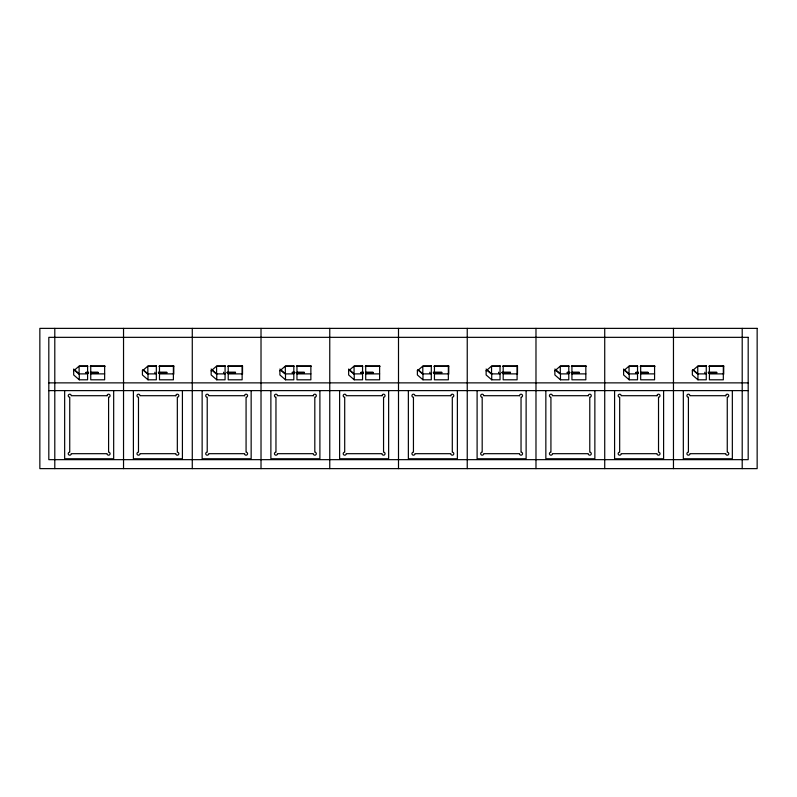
<?xml version="1.0" encoding="UTF-8"?>
<svg xmlns="http://www.w3.org/2000/svg" width="797" height="797" viewBox="0 0 797 797"><rect width="100%" height="100%" fill="white"/><g stroke="black" fill="none" stroke-linecap="round" stroke-linejoin="round"><path stroke-width="1.2" d="M73.683 370.804L79.272 365.962L87.59 365.962M142.424 370.804L148.013 365.962L156.332 365.962M211.165 370.804L216.754 365.962L225.073 365.962M279.906 370.804L285.495 365.962L293.814 365.962M348.648 370.804L354.237 365.962L362.555 365.962M417.389 370.804L422.978 365.962L431.297 365.962M486.13 370.804L491.719 365.962L500.038 365.962M554.871 370.804L560.46 365.962L568.779 365.962M623.613 370.804L629.202 365.962L637.52 365.962M692.354 370.804L697.943 365.962L706.262 365.962M90.738 365.962L104.646 365.962M159.48 365.962L173.387 365.962M228.221 365.962L242.129 365.962M296.962 365.962L310.87 365.962M365.703 365.962L379.611 365.962M434.445 365.962L448.352 365.962M503.186 365.962L517.094 365.962M571.927 365.962L585.835 365.962M640.668 365.962L654.576 365.962M709.41 365.962L723.317 365.962M87.75 366.331L79.102 366.331L79.102 374.221L74.121 369.908M90.22 366.331L105.045 366.331M156.491 366.331L147.844 366.331L147.844 374.221L142.862 369.908M158.962 366.331L173.786 366.331M225.232 366.331L216.585 366.331L216.585 374.221L212.43 370.625M227.703 366.331L242.527 366.331M293.973 366.331L285.326 366.331L285.326 374.221M296.444 366.331L311.268 366.331M362.715 366.331L354.067 366.331L354.067 374.221L349.086 369.908M365.185 366.331L380.01 366.331M431.456 366.331L422.808 366.331L422.808 374.221L417.827 369.908M433.927 366.331L448.751 366.331M500.197 366.331L491.55 366.331L491.55 374.221L487.395 370.625M502.668 366.331L517.492 366.331M568.938 366.331L560.291 366.331L560.291 374.221M571.409 366.331L586.233 366.331M637.68 366.331L629.032 366.331L629.032 374.221L624.051 369.908M640.15 366.331L654.975 366.331M706.421 366.331L697.773 366.331L697.773 374.221L692.792 369.908M708.892 366.331L723.716 366.331M88.527 372.209L86.156 372.209L86.156 373.036L88.527 373.036M90.888 372.209L97.991 372.209L97.991 373.036L90.888 373.036M158.444 372.209L166.732 372.209L166.732 373.036L158.444 373.036M227.185 372.209L235.474 372.209L235.474 373.036L227.185 373.036M294.751 372.209L292.379 372.209L292.379 373.036L294.751 373.036M297.112 372.209L304.215 372.209L304.215 373.036L297.112 373.036M363.492 372.209L361.121 372.209L361.121 373.036L363.492 373.036M365.853 372.209L372.956 372.209L372.956 373.036L365.853 373.036M433.409 372.209L441.697 372.209L441.697 373.036L433.409 373.036M502.15 372.209L510.439 372.209L510.439 373.036L502.15 373.036M569.716 372.209L567.344 372.209L567.344 373.036L569.716 373.036M572.077 372.209L579.18 372.209L579.18 373.036L572.077 373.036M638.457 372.209L636.086 372.209L636.086 373.036L638.457 373.036M640.818 372.209L647.921 372.209L647.921 373.036L640.818 373.036M708.374 372.209L716.662 372.209L716.662 373.036L708.374 373.036M86.156 372.548L88.527 372.548M90.888 372.548L97.991 372.548M158.444 372.548L166.732 372.548M227.185 372.548L235.474 372.548M292.379 372.548L294.751 372.548M297.112 372.548L304.215 372.548M361.121 372.548L363.492 372.548M365.853 372.548L372.956 372.548M433.409 372.548L441.697 372.548M502.15 372.548L510.439 372.548M567.344 372.548L569.716 372.548M572.077 372.548L579.18 372.548M636.086 372.548L638.457 372.548M640.818 372.548L647.921 372.548M708.374 372.548L716.662 372.548M86.156 372.697L88.527 372.697M90.888 372.697L97.991 372.697M158.444 372.697L166.732 372.697M227.185 372.697L235.474 372.697M292.379 372.697L294.751 372.697M297.112 372.697L304.215 372.697M361.121 372.697L363.492 372.697M365.853 372.697L372.956 372.697M433.409 372.697L441.697 372.697M502.15 372.697L510.439 372.697M567.344 372.697L569.716 372.697M572.077 372.697L579.18 372.697M636.086 372.697L638.457 372.697M640.818 372.697L647.921 372.697M708.374 372.697L716.662 372.697M73.683 369.041L79.272 373.883L87.59 373.883M90.738 373.883L104.646 373.883M143.35 369.848L148.013 373.883L156.332 373.883M159.48 373.883L173.387 373.883M211.165 369.041L216.754 373.883L225.073 373.883M228.221 373.883L242.129 373.883M279.906 369.041L285.495 373.883L293.814 373.883M296.962 373.883L310.87 373.883M348.648 369.041L354.237 373.883L362.555 373.883M365.703 373.883L379.611 373.883M418.315 369.848L422.978 373.883L431.297 373.883M434.445 373.883L448.352 373.883M486.13 369.041L491.719 373.883L500.038 373.883M503.186 373.883L517.094 373.883M554.871 369.041L560.46 373.883L568.779 373.883M571.927 373.883L585.835 373.883M623.613 369.041L629.202 373.883L637.52 373.883M640.668 373.883L654.576 373.883M693.28 369.848L697.943 373.883L706.262 373.883M709.41 373.883L723.317 373.883M73.683 370.226L73.683 374.959L79.272 379.8L87.59 379.8L87.59 365.813M142.424 370.226L142.424 374.959L148.013 379.8L156.332 379.8L156.332 365.813M211.165 370.226L211.165 374.959L216.754 379.8L225.073 379.8L225.073 365.813M279.906 370.226L279.906 374.959L285.495 379.8L293.814 379.8L293.814 365.813M348.648 370.226L348.648 374.959L354.237 379.8L362.555 379.8L362.555 365.813M417.389 370.226L417.389 374.959L422.978 379.8L431.297 379.8L431.297 365.813M486.13 370.226L486.13 374.959L491.719 379.8L500.038 379.8L500.038 365.813M554.871 370.226L554.871 374.959L560.46 379.8L568.779 379.8L568.779 365.813M623.613 370.226L623.613 374.959L629.202 379.8L637.52 379.8L637.52 365.813M692.354 370.226L692.354 374.959L697.943 379.8L706.262 379.8L706.262 365.813M48.816 382.869L748.184 382.869M48.816 390.62L748.184 390.62M556.137 370.625L559.464 373.504M281.172 370.625L284.499 373.504M742.206 328.374L742.206 468.626M732.343 390.62L732.343 458.763L683.328 458.763L683.328 390.62M723.716 365.753L723.716 374.221M723.317 365.813L723.317 379.8L709.41 379.8L709.41 365.813M704.827 372.209L704.827 373.036M697.943 373.883L697.943 379.8M673.465 328.374L673.465 468.626M663.602 390.62L663.602 458.763L614.587 458.763L614.587 390.62M654.576 365.813L654.576 379.8L640.668 379.8L640.668 365.813M629.202 373.883L629.202 379.8M604.724 328.374L604.724 468.626M594.861 390.62L594.861 458.763L545.845 458.763L545.845 390.62M585.835 365.813L585.835 379.8L571.927 379.8L571.927 365.813M560.46 373.883L560.46 379.8M535.982 328.374L535.982 468.626M526.12 390.62L526.12 458.763L477.104 458.763L477.104 390.62M517.492 365.753L517.492 374.221M517.094 365.813L517.094 379.8L503.186 379.8L503.186 365.813M498.603 372.209L498.603 373.036M491.719 373.883L491.719 379.8M467.241 328.374L467.241 468.626M457.378 390.62L457.378 458.763L408.363 458.763L408.363 390.62M448.751 365.753L448.751 374.221M448.352 365.813L448.352 379.8L434.445 379.8L434.445 365.813M429.862 372.209L429.862 373.036M422.978 373.883L422.978 379.8M398.5 328.374L398.5 468.626M388.637 390.62L388.637 458.763L339.622 458.763L339.622 390.62M379.611 365.813L379.611 379.8L365.703 379.8L365.703 365.813M354.237 373.883L354.237 379.8M329.759 328.374L329.759 468.626M319.896 390.62L319.896 458.763L270.88 458.763L270.88 390.62M310.87 365.813L310.87 379.8L296.962 379.8L296.962 365.813M285.495 373.883L285.495 379.8M261.017 328.374L261.017 468.626M251.155 390.62L251.155 458.763L202.139 458.763L202.139 390.62M242.527 365.753L242.527 374.221M242.129 365.813L242.129 379.8L228.221 379.8L228.221 365.813M223.638 372.209L223.638 373.036M216.754 373.883L216.754 379.8M192.276 328.374L192.276 468.626M182.413 390.62L182.413 458.763L133.398 458.763L133.398 390.62M173.786 365.753L173.786 374.221M173.387 365.813L173.387 379.8L159.48 379.8L159.48 365.813M154.897 372.209L154.897 373.036M148.013 373.883L148.013 379.8M123.535 328.374L123.535 468.626M113.672 390.62L113.672 458.763L64.657 458.763L64.657 390.62M104.646 365.813L104.646 379.8L90.738 379.8L90.738 365.813M79.272 373.883L79.272 379.8M54.794 328.374L54.794 468.626M757.15 328.374L39.85 328.374L39.85 468.626L757.15 468.626L757.15 328.374M748.184 337.34L48.816 337.34L48.816 459.66L748.184 459.66L748.184 337.34M107.097 395.701L71.232 395.701A1.494 1.494 0 0 0 69.737 394.206A1.494 1.494 0 0 0 68.243 395.701A1.494 1.494 0 0 0 69.737 397.195L69.737 452.188A1.494 1.494 0 0 0 68.243 453.682A1.494 1.494 0 0 0 69.737 455.177A1.494 1.494 0 0 0 71.232 453.682L107.097 453.682A1.494 1.494 0 0 0 108.591 455.177A1.494 1.494 0 0 0 110.086 453.682A1.494 1.494 0 0 0 108.591 452.188L108.591 397.195A1.494 1.494 0 0 0 110.086 395.701A1.494 1.494 0 0 0 108.591 394.206A1.494 1.494 0 0 0 107.097 395.701M175.838 395.701L139.973 395.701A1.494 1.494 0 0 0 138.479 394.206A1.494 1.494 0 0 0 136.984 395.701A1.494 1.494 0 0 0 138.479 397.195L138.479 452.188A1.494 1.494 0 0 0 136.984 453.682A1.494 1.494 0 0 0 138.479 455.177A1.494 1.494 0 0 0 139.973 453.682L175.838 453.682A1.494 1.494 0 0 0 177.332 455.177A1.494 1.494 0 0 0 178.827 453.682A1.494 1.494 0 0 0 177.332 452.188L177.332 397.195A1.494 1.494 0 0 0 178.827 395.701A1.494 1.494 0 0 0 177.332 394.206A1.494 1.494 0 0 0 175.838 395.701M244.579 395.701L208.714 395.701A1.494 1.494 0 0 0 207.22 394.206A1.494 1.494 0 0 0 205.726 395.701A1.494 1.494 0 0 0 207.22 397.195L207.22 452.188A1.494 1.494 0 0 0 205.726 453.682A1.494 1.494 0 0 0 207.22 455.177A1.494 1.494 0 0 0 208.714 453.682L244.579 453.682A1.494 1.494 0 0 0 246.074 455.177A1.494 1.494 0 0 0 247.568 453.682A1.494 1.494 0 0 0 246.074 452.188L246.074 397.195A1.494 1.494 0 0 0 247.568 395.701A1.494 1.494 0 0 0 246.074 394.206A1.494 1.494 0 0 0 244.579 395.701M313.321 395.701L277.456 395.701A1.494 1.494 0 0 0 275.961 394.206A1.494 1.494 0 0 0 274.467 395.701A1.494 1.494 0 0 0 275.961 397.195L275.961 452.188A1.494 1.494 0 0 0 274.467 453.682A1.494 1.494 0 0 0 275.961 455.177A1.494 1.494 0 0 0 277.456 453.682L313.321 453.682A1.494 1.494 0 0 0 314.815 455.177A1.494 1.494 0 0 0 316.309 453.682A1.494 1.494 0 0 0 314.815 452.188L314.815 397.195A1.494 1.494 0 0 0 316.309 395.701A1.494 1.494 0 0 0 314.815 394.206A1.494 1.494 0 0 0 313.321 395.701M382.062 395.701L346.197 395.701A1.494 1.494 0 0 0 344.702 394.206A1.494 1.494 0 0 0 343.208 395.701A1.494 1.494 0 0 0 344.702 397.195L344.702 452.188A1.494 1.494 0 0 0 343.208 453.682A1.494 1.494 0 0 0 344.702 455.177A1.494 1.494 0 0 0 346.197 453.682L382.062 453.682A1.494 1.494 0 0 0 383.556 455.177A1.494 1.494 0 0 0 385.051 453.682A1.494 1.494 0 0 0 383.556 452.188L383.556 397.195A1.494 1.494 0 0 0 385.051 395.701A1.494 1.494 0 0 0 383.556 394.206A1.494 1.494 0 0 0 382.062 395.701M450.803 395.701L414.938 395.701A1.494 1.494 0 0 0 413.444 394.206A1.494 1.494 0 0 0 411.949 395.701A1.494 1.494 0 0 0 413.444 397.195L413.444 452.188A1.494 1.494 0 0 0 411.949 453.682A1.494 1.494 0 0 0 413.444 455.177A1.494 1.494 0 0 0 414.938 453.682L450.803 453.682A1.494 1.494 0 0 0 452.298 455.177A1.494 1.494 0 0 0 453.792 453.682A1.494 1.494 0 0 0 452.298 452.188L452.298 397.195A1.494 1.494 0 0 0 453.792 395.701A1.494 1.494 0 0 0 452.298 394.206A1.494 1.494 0 0 0 450.803 395.701M519.544 395.701L483.679 395.701A1.494 1.494 0 0 0 482.185 394.206A1.494 1.494 0 0 0 480.691 395.701A1.494 1.494 0 0 0 482.185 397.195L482.185 452.188A1.494 1.494 0 0 0 480.691 453.682A1.494 1.494 0 0 0 482.185 455.177A1.494 1.494 0 0 0 483.679 453.682L519.544 453.682A1.494 1.494 0 0 0 521.039 455.177A1.494 1.494 0 0 0 522.533 453.682A1.494 1.494 0 0 0 521.039 452.188L521.039 397.195A1.494 1.494 0 0 0 522.533 395.701A1.494 1.494 0 0 0 521.039 394.206A1.494 1.494 0 0 0 519.544 395.701M588.286 395.701L552.421 395.701A1.494 1.494 0 0 0 550.926 394.206A1.494 1.494 0 0 0 549.432 395.701A1.494 1.494 0 0 0 550.926 397.195L550.926 452.188A1.494 1.494 0 0 0 549.432 453.682A1.494 1.494 0 0 0 550.926 455.177A1.494 1.494 0 0 0 552.421 453.682L588.286 453.682A1.494 1.494 0 0 0 589.78 455.177A1.494 1.494 0 0 0 591.274 453.682A1.494 1.494 0 0 0 589.78 452.188L589.78 397.195A1.494 1.494 0 0 0 591.274 395.701A1.494 1.494 0 0 0 589.78 394.206A1.494 1.494 0 0 0 588.286 395.701M657.027 395.701L621.162 395.701A1.494 1.494 0 0 0 619.668 394.206A1.494 1.494 0 0 0 618.173 395.701A1.494 1.494 0 0 0 619.668 397.195L619.668 452.188A1.494 1.494 0 0 0 618.173 453.682A1.494 1.494 0 0 0 619.668 455.177A1.494 1.494 0 0 0 621.162 453.682L657.027 453.682A1.494 1.494 0 0 0 658.521 455.177A1.494 1.494 0 0 0 660.016 453.682A1.494 1.494 0 0 0 658.521 452.188L658.521 397.195A1.494 1.494 0 0 0 660.016 395.701A1.494 1.494 0 0 0 658.521 394.206A1.494 1.494 0 0 0 657.027 395.701M725.768 395.701L689.903 395.701A1.494 1.494 0 0 0 688.409 394.206A1.494 1.494 0 0 0 686.914 395.701A1.494 1.494 0 0 0 688.409 397.195L688.409 452.188A1.494 1.494 0 0 0 686.914 453.682A1.494 1.494 0 0 0 688.409 455.177A1.494 1.494 0 0 0 689.903 453.682L725.768 453.682A1.494 1.494 0 0 0 727.262 455.177A1.494 1.494 0 0 0 728.757 453.682A1.494 1.494 0 0 0 727.262 452.188L727.262 397.195A1.494 1.494 0 0 0 728.757 395.701A1.494 1.494 0 0 0 727.262 394.206A1.494 1.494 0 0 0 725.768 395.701"/></g></svg>
